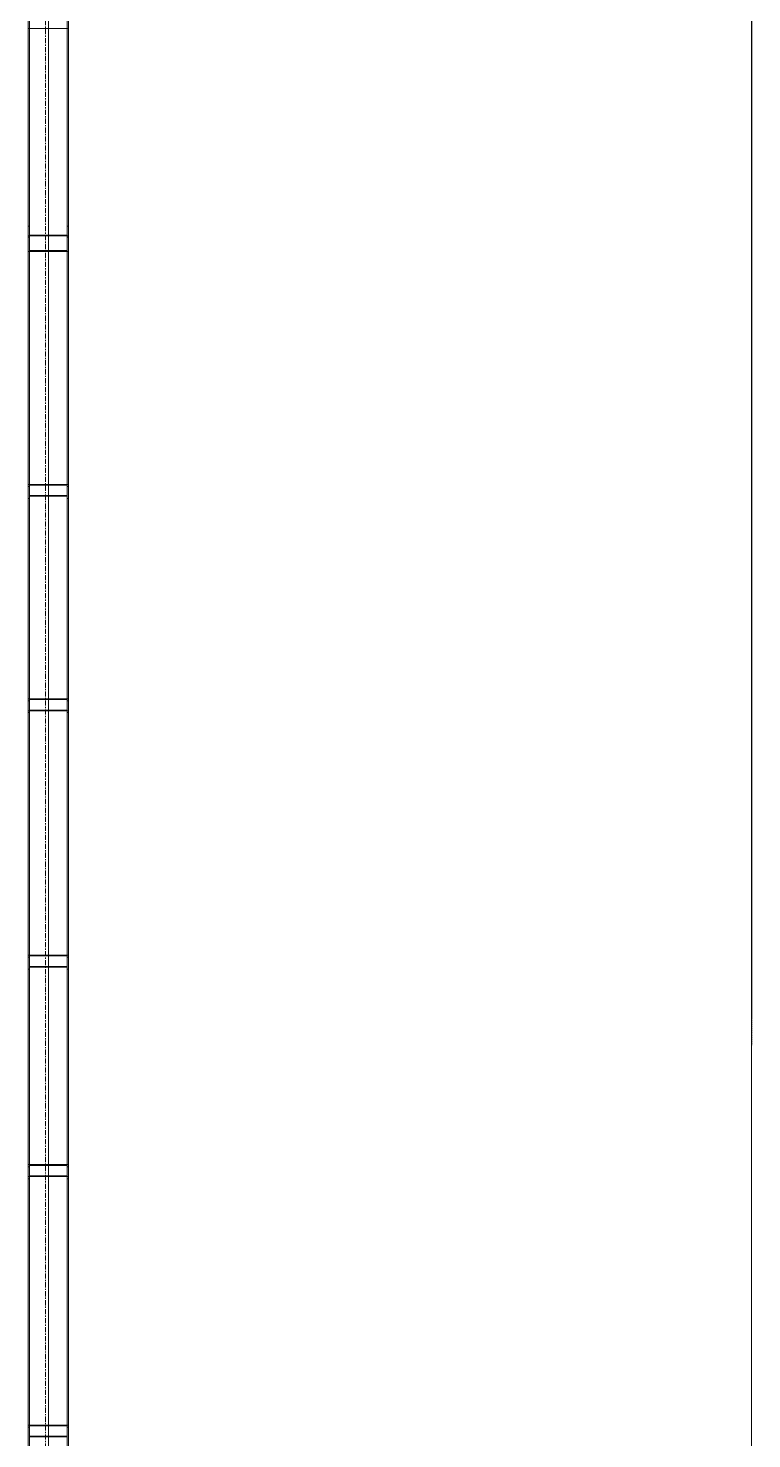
# Model space of a CAD drawing. Header units: centimetres. Extents: x -14155 to 6577, y -1225 to 8033.
# Drawn here: x -11361.7 to -11182.1, y 1691.8 to 2042.1 of the extents above; entities that cross this region are included whole.
import ezdxf

# ---------------------------------------------------------------- set-up
doc = ezdxf.new("R2010")
doc.units = ezdxf.units.CM
doc.linetypes.add('_Overhead', pattern=[0.47625, 0.3175, -0.15875])
doc.linetypes.add('Grid Line', pattern=[2.2225, 1.27, -0.3175, 0.3175, -0.3175])
for name, color, linetype, lineweight in [('A-FLOR', 7, 'Continuous', 9), ('S-BEAM', 7, 'Continuous', 9), ('S-GRID', 7, 'Continuous', 9)]:
    doc.layers.add(name, color=color, linetype=linetype, lineweight=lineweight)

# ---------------------------------------------------------------- blocks, each defined once
blk = doc.blocks.new('RVR_CERCHA_C03 - RVR_CERCHA_C03-V30-N01 - Planta')
at = {"layer": 'S-BEAM', "color": 253, "true_color": 0xaaaaaa}
for p, q in [((-2.89, 5), (897.43, 5)), ((893.49, 4.7), (-2.85, 4.7)), ((368.73, 5), (317.93, 5)), ((317.93, 5), (368.73, 5)), ((318.22, 4.7), (368.73, 4.7)), ((321.37, 4.7), (368.73, 4.7)), ((321.37, 4.7), (368.73, 4.7)), ((368.73, 5), (321.87, 5)), ((369.92, 5), (368.19, 5)), ((368.19, 4.7), (369.92, 4.7)), ((483.93, 5), (368.27, 5)), ((483.93, 4.7), (368.27, 4.7)), ((369.92, 5), (368.73, 5)), ((371.64, 5), (368.73, 5)), ((371.64, 5), (368.73, 5)), ((371.64, 5), (368.73, 5)), ((368.73, 5), (371.64, 5)), ((368.73, 4.7), (368.73, -4.7)), ((368.87, -4.7), (368.87, 4.7)), ((368.87, 4.7), (369.92, 4.7)), ((368.87, 4.7), (370.28, 4.7)), ((368.87, 4.7), (370.28, 4.7)), ((368.87, 4.7), (371.44, 4.7)), ((368.87, 4.7), (371.44, 4.7)), ((371.11, 5), (369.92, 5)), ((371.64, 5), (369.92, 5)), ((369.92, 4.7), (371.11, 4.7)), ((369.92, 4.7), (371.44, 4.7)), ((370.28, 4.7), (371.44, 4.7)), ((370.28, 4.7), (371.44, 4.7)), ((371.11, 4.7), (371.11, 5)), ((371.11, 5), (434.13, 5)), ((371.11, 4.7), (434.13, 4.7)), ((371.44, 4.7), (371.44, -4.7)), ((429.43, 5), (371.64, 5)), ((371.64, 4.7), (371.64, 5)), ((432.81, 5), (371.64, 5)), ((371.64, 5), (432.81, 5)), ((371.64, 4.7), (429.94, 4.7)), ((371.64, -4.7), (371.64, 4.7)), ((371.64, 4.7), (429.94, 4.7)), ((371.64, 4.7), (432.81, 4.7)), ((432.81, 5), (429.43, 5)), ((429.94, 4.7), (432.81, 4.7)), ((429.94, 4.7), (432.81, 4.7)), ((432.81, 4.7), (432.81, 5)), ((432.81, 5), (434.03, 5)), ((432.81, 5), (434.13, 5)), ((433.38, 5), (432.81, 5)), ((435.76, 5), (432.81, 5)), ((432.81, 5), (435.76, 5)), ((434.03, 4.7), (432.81, 4.7)), ((432.81, 4.7), (434.13, 4.7)), ((432.81, 4.7), (433.52, 4.7)), ((432.81, 4.7), (435.76, 4.7)), ((432.81, 4.7), (433.52, 4.7)), ((433.38, 5), (434.93, 5)), ((433.38, 4.7), (433.38, 5)), ((433.38, -4.7), (433.38, 4.7)), ((434.93, 4.7), (433.52, 4.7)), ((433.52, 4.7), (433.52, -4.7)), ((433.52, 4.7), (435.76, 4.7)), ((434.03, 5), (435.76, 5)), ((435.76, 4.7), (434.03, 4.7)), ((434.13, 5), (484.82, 5)), ((434.13, 5), (435.76, 5)), ((434.13, 4.7), (484.82, 4.7)), ((434.13, 4.7), (435.76, 4.7)), ((434.93, 5), (435.76, 5)), ((435.76, 4.7), (434.93, 4.7)), ((435.76, 5), (436.33, 5)), ((435.76, 5), (435.76, 4.7)), ((485.35, 5), (435.76, 5)), ((435.76, 5), (485.35, 5)), ((436.12, 4.7), (435.76, 4.7)), ((435.76, 4.7), (438.9, 4.7)), ((435.76, 4.7), (436.12, 4.7)), ((436.12, -4.7), (436.12, 4.7)), ((436.12, 4.7), (438.9, 4.7)), ((436.33, 5), (436.33, 4.7)), ((439.39, 5), (436.33, 5)), ((436.33, 4.7), (436.33, -4.7)), ((436.38, 4.7), (485.35, 4.7)), ((438.9, 4.7), (485.35, 4.7)), ((438.9, 4.7), (485.35, 4.7)), ((485.35, 5), (439.39, 5)), ((485.48, 5), (483.93, 5)), ((485.48, 4.7), (483.93, 4.7)), ((486.57, 5), (484.82, 5)), ((484.82, 5), (484.82, 4.7)), ((484.82, 4.7), (486.57, 4.7)), ((486.57, 5), (485.35, 5)), ((488.33, 5), (485.35, 5)), ((488.33, 5), (485.35, 5)), ((488.33, 5), (485.35, 5)), ((485.35, 5), (488.33, 5)), ((485.35, 4.7), (485.35, -4.7)), ((487.34, 5), (485.48, 5)), ((487.34, 4.7), (485.48, 4.7)), ((485.49, -4.7), (485.49, 4.7)), ((485.49, 4.7), (486.57, 4.7)), ((485.49, 4.7), (486.94, 4.7)), ((485.49, 4.7), (486.94, 4.7)), ((485.49, 4.7), (488.12, 4.7)), ((485.49, 4.7), (488.12, 4.7)), ((487.8, 5), (486.57, 5)), ((488.33, 5), (486.57, 5)), ((486.57, 4.7), (487.8, 4.7)), ((486.57, 4.7), (488.12, 4.7)), ((486.94, 4.7), (488.12, 4.7)), ((486.94, 4.7), (488.12, 4.7)), ((488.89, 5), (487.34, 5)), ((488.89, 4.7), (487.34, 4.7)), ((487.8, 4.7), (487.8, 5)), ((487.8, 5), (549.86, 5)), ((487.8, 4.7), (549.86, 4.7)), ((488.12, 4.7), (488.12, -4.7)), ((545.48, 5), (488.33, 5)), ((488.33, 4.7), (488.33, 5)), ((548.52, 5), (488.33, 5)), ((488.33, 5), (548.52, 5)), ((488.33, 4.7), (545.97, 4.7)), ((488.33, -4.7), (488.33, 4.7)), ((488.33, 4.7), (545.97, 4.7)), ((488.33, 4.7), (548.52, 4.7)), ((601.73, 5), (488.89, 5)), ((601.73, 4.7), (488.89, 4.7)), ((548.52, 5), (545.48, 5)), ((545.97, 4.7), (548.52, 4.7)), ((545.97, 4.7), (548.52, 4.7)), ((548.52, 4.7), (548.52, 5)), ((548.52, 5), (549.86, 5)), ((548.52, 5), (549.86, 5)), ((549.01, 5), (548.52, 5)), ((551.47, 5), (548.52, 5)), ((548.52, 5), (551.47, 5)), ((549.86, 4.7), (548.52, 4.7)), ((548.52, 4.7), (549.86, 4.7)), ((548.52, 4.7), (549.16, 4.7)), ((548.52, 4.7), (551.47, 4.7)), ((548.52, 4.7), (549.16, 4.7)), ((549.01, 5), (550.51, 5)), ((549.01, 4.7), (549.01, 5)), ((549.01, -4.7), (549.01, 4.7)), ((550.51, 4.7), (549.16, 4.7)), ((549.16, 4.7), (549.16, -4.7)), ((549.16, 4.7), (551.47, 4.7)), ((549.86, 5), (551.47, 5)), ((549.86, 5), (601.73, 5)), ((549.86, 5), (551.47, 5)), ((551.47, 4.7), (549.86, 4.7)), ((549.86, 4.7), (601.73, 4.7)), ((549.86, 4.7), (551.47, 4.7)), ((550.51, 5), (551.47, 5)), ((551.47, 4.7), (550.51, 4.7)), ((551.47, 5), (551.97, 5)), ((551.47, 5), (551.47, 4.7)), ((602.26, 5), (551.47, 5)), ((551.47, 5), (602.26, 5)), ((551.47, 4.7), (554.49, 4.7)), ((551.76, -4.7), (551.76, 4.7)), ((551.76, 4.7), (554.49, 4.7)), ((551.76, 4.7), (602.27, 4.7)), ((551.97, 5), (551.97, 4.7)), ((554.99, 5), (551.97, 5)), ((551.97, 4.7), (551.97, -4.7)), ((554.49, 4.7), (602.27, 4.7)), ((554.49, 4.7), (602.27, 4.7)), ((602.26, 5), (554.99, 5)), ((603.45, 5), (601.73, 5)), ((601.73, 5), (601.73, 4.7)), ((601.73, 4.7), (603.45, 4.7)), ((717.47, 5), (601.8, 5)), ((717.47, 4.7), (601.8, 4.7)), ((603.45, 5), (602.26, 5)), ((605.18, 5), (602.26, 5)), ((605.18, 5), (602.26, 5)), ((605.18, 5), (602.26, 5)), ((602.26, 5), (605.18, 5)), ((602.26, 4.7), (602.26, -4.7)), ((602.41, -4.7), (602.41, 4.7)), ((602.41, 4.7), (603.45, 4.7)), ((602.41, 4.7), (603.81, 4.7)), ((602.41, 4.7), (603.81, 4.7)), ((602.41, 4.7), (604.97, 4.7)), ((602.41, 4.7), (604.97, 4.7)), ((604.64, 5), (603.45, 5)), ((605.18, 5), (603.45, 5)), ((603.45, 4.7), (604.64, 4.7)), ((603.45, 4.7), (604.97, 4.7)), ((603.81, 4.7), (604.97, 4.7)), ((603.81, 4.7), (604.97, 4.7)), ((604.64, 4.7), (604.64, 5)), ((604.64, 5), (667.66, 5)), ((604.64, 4.7), (667.66, 4.7)), ((604.97, 4.7), (604.97, -4.7)), ((605.17, 4.7), (664.17, 4.7)), ((605.17, 4.7), (663.97, 4.7)), ((605.17, 4.7), (663.03, 4.7)), ((663.47, 5), (605.18, 5)), ((605.18, 4.7), (605.18, 5)), ((663.03, 5), (605.18, 5)), ((605.18, 5), (664.33, 5)), ((605.18, -4.7), (605.18, 4.7)), ((663.03, 5), (666.54, 5)), ((663.03, 4.7), (663.03, 5)), ((663.03, 5), (664.33, 5)), ((669.29, 5), (663.03, 5)), ((663.03, -4.7), (663.03, 4.7)), ((663.03, 4.7), (667.06, 4.7)), ((666.2, 4.7), (663.24, 4.7)), ((663.24, 4.7), (663.24, -4.7)), ((664.45, 4.7), (663.24, 4.7)), ((663.95, 5), (663.47, 5)), ((666.91, 5), (663.95, 5)), ((663.97, 4.7), (664.33, 4.7)), ((664.17, 4.7), (667.06, 4.7)), ((664.33, 5), (667.66, 5)), ((664.33, 5), (669.29, 5)), ((664.33, 4.7), (669.29, 4.7)), ((664.82, 4.7), (664.45, 4.7)), ((667.94, 4.7), (664.82, 4.7)), ((666.54, 4.7), (666.2, 4.7)), ((666.54, 5), (666.54, 4.7)), ((669.29, 5), (666.54, 5)), ((667, 4.7), (666.54, 4.7)), ((666.91, 5), (668.27, 5)), ((666.91, 4.7), (666.91, 5)), ((666.91, -4.7), (666.91, 4.7)), ((669.29, 4.7), (667.06, 4.7)), ((668.27, 4.7), (667.06, 4.7)), ((667.06, 4.7), (667.06, -4.7)), ((667.06, 4.7), (669.29, 4.7)), ((667.66, 5), (718.35, 5)), ((667.66, 5), (669.29, 5)), ((667.66, 4.7), (669.29, 4.7)), ((718.35, 4.7), (667.94, 4.7)), ((668.27, 5), (669.29, 5)), ((669.29, 4.7), (668.27, 4.7)), ((672.54, 5), (669.29, 5)), ((669.29, 5), (669.29, 4.7)), ((718.88, 5), (669.29, 5)), ((669.29, 5), (718.88, 5)), ((672.54, 4.7), (669.29, 4.7)), ((669.29, 4.7), (718.35, 4.7)), ((669.29, 4.7), (718.35, 4.7)), ((718.88, 5), (672.54, 5)), ((718.35, 4.7), (672.54, 4.7)), ((719.01, 5), (717.47, 5)), ((718.35, 4.7), (717.47, 4.7)), ((718.35, 5), (718.35, -5)), ((720.11, 5), (718.35, 5)), ((55.07, 0), (673.83, 0)), ((673.83, 0), (957.38, 0)), ((897.43, -5), (-2.89, -5)), ((893.49, -4.7), (-2.85, -4.7)), ((317.93, -5), (368.73, -5)), ((317.93, -5), (368.73, -5)), ((318.22, -4.7), (368.73, -4.7)), ((321.37, -4.7), (368.73, -4.7)), ((321.37, -4.7), (368.73, -4.7)), ((321.87, -5), (368.73, -5)), ((369.92, -4.7), (368.19, -4.7)), ((368.19, -5), (369.92, -5)), ((483.93, -4.7), (368.27, -4.7)), ((483.93, -5), (368.27, -5)), ((368.73, -5), (369.92, -5)), ((368.73, -5), (371.64, -5)), ((368.73, -5), (371.64, -5)), ((368.73, -5), (371.64, -5)), ((368.73, -5), (371.64, -5)), ((369.92, -4.7), (368.87, -4.7)), ((368.87, -4.7), (370.28, -4.7)), ((368.87, -4.7), (370.28, -4.7)), ((368.87, -4.7), (371.44, -4.7)), ((368.87, -4.7), (371.44, -4.7)), ((371.11, -4.7), (369.92, -4.7)), ((371.44, -4.7), (369.92, -4.7)), ((369.92, -5), (371.11, -5)), ((369.92, -5), (371.64, -5)), ((370.28, -4.7), (371.44, -4.7)), ((370.28, -4.7), (371.44, -4.7)), ((371.11, -5), (371.11, -4.7)), ((371.11, -4.7), (434.13, -4.7)), ((371.11, -5), (434.13, -5)), ((371.64, -4.7), (429.94, -4.7)), ((371.64, -5), (371.64, -4.7)), ((371.64, -4.7), (432.81, -4.7)), ((371.64, -4.7), (429.94, -4.7)), ((371.64, -5), (429.43, -5)), ((371.64, -5), (432.81, -5)), ((371.64, -5), (432.81, -5)), ((429.43, -5), (432.81, -5)), ((429.94, -4.7), (432.81, -4.7)), ((429.94, -4.7), (432.81, -4.7)), ((432.81, -5), (432.81, -4.7)), ((432.81, -4.7), (434.03, -4.7)), ((432.81, -4.7), (434.13, -4.7)), ((432.81, -4.7), (433.52, -4.7)), ((432.81, -4.7), (433.52, -4.7)), ((432.81, -4.7), (435.76, -4.7)), ((434.03, -5), (432.81, -5)), ((432.81, -5), (434.13, -5)), ((432.81, -5), (433.38, -5)), ((432.81, -5), (435.76, -5)), ((432.81, -5), (435.76, -5)), ((433.38, -5), (433.38, -4.7)), ((434.93, -5), (433.38, -5)), ((433.52, -4.7), (434.93, -4.7)), ((433.52, -4.7), (435.76, -4.7)), ((434.03, -4.7), (435.76, -4.7)), ((435.76, -5), (434.03, -5)), ((434.13, -4.7), (484.82, -4.7)), ((434.13, -4.7), (435.76, -4.7)), ((434.13, -5), (484.82, -5)), ((434.13, -5), (435.76, -5)), ((434.93, -4.7), (435.76, -4.7)), ((435.76, -5), (434.93, -5)), ((435.76, -4.7), (436.12, -4.7)), ((435.76, -4.7), (435.76, -5)), ((435.76, -4.7), (436.12, -4.7)), ((435.76, -4.7), (438.9, -4.7)), ((436.33, -5), (435.76, -5)), ((435.76, -5), (485.35, -5)), ((435.76, -5), (485.35, -5)), ((436.12, -4.7), (438.9, -4.7)), ((436.33, -4.7), (436.33, -5)), ((436.33, -5), (439.39, -5)), ((436.38, -4.7), (485.35, -4.7)), ((438.9, -4.7), (485.35, -4.7)), ((438.9, -4.7), (485.35, -4.7)), ((439.39, -5), (485.35, -5)), ((485.48, -4.7), (483.93, -4.7)), ((485.48, -5), (483.93, -5)), ((486.57, -4.7), (484.82, -4.7)), ((484.82, -4.7), (484.82, -5)), ((484.82, -5), (486.57, -5)), ((485.35, -5), (486.57, -5)), ((485.35, -5), (488.33, -5)), ((485.35, -5), (488.33, -5)), ((485.35, -5), (488.33, -5)), ((485.35, -5), (488.33, -5)), ((487.34, -4.7), (485.48, -4.7)), ((487.34, -5), (485.48, -5)), ((486.57, -4.7), (485.49, -4.7)), ((485.49, -4.7), (486.94, -4.7)), ((485.49, -4.7), (486.94, -4.7)), ((485.49, -4.7), (488.12, -4.7)), ((485.49, -4.7), (488.12, -4.7)), ((487.8, -4.7), (486.57, -4.7)), ((488.12, -4.7), (486.57, -4.7)), ((486.57, -5), (487.8, -5)), ((486.57, -5), (488.33, -5)), ((486.94, -4.7), (488.12, -4.7)), ((486.94, -4.7), (488.12, -4.7)), ((488.89, -4.7), (487.34, -4.7)), ((488.89, -5), (487.34, -5)), ((487.8, -5), (487.8, -4.7)), ((487.8, -4.7), (549.86, -4.7)), ((487.8, -5), (549.86, -5)), ((488.33, -4.7), (545.97, -4.7)), ((488.33, -5), (488.33, -4.7)), ((488.33, -4.7), (548.52, -4.7)), ((488.33, -4.7), (545.97, -4.7)), ((488.33, -5), (545.48, -5)), ((488.33, -5), (548.52, -5)), ((488.33, -5), (548.52, -5)), ((601.73, -4.7), (488.89, -4.7)), ((601.73, -5), (488.89, -5)), ((545.48, -5), (548.52, -5)), ((545.97, -4.7), (548.52, -4.7)), ((545.97, -4.7), (548.52, -4.7)), ((548.52, -5), (548.52, -4.7)), ((548.52, -4.7), (549.86, -4.7)), ((548.52, -4.7), (549.86, -4.7)), ((548.52, -4.7), (549.16, -4.7)), ((548.52, -4.7), (549.16, -4.7)), ((548.52, -4.7), (551.47, -4.7)), ((549.86, -5), (548.52, -5)), ((548.52, -5), (549.86, -5)), ((548.52, -5), (549.01, -5)), ((548.52, -5), (551.47, -5)), ((548.52, -5), (551.47, -5)), ((549.01, -5), (549.01, -4.7)), ((550.51, -5), (549.01, -5)), ((549.16, -4.7), (550.51, -4.7)), ((549.16, -4.7), (551.47, -4.7)), ((549.86, -4.7), (551.47, -4.7)), ((549.86, -4.7), (601.73, -4.7)), ((549.86, -4.7), (551.47, -4.7)), ((551.47, -5), (549.86, -5)), ((549.86, -5), (601.73, -5)), ((549.86, -5), (551.47, -5)), ((550.51, -4.7), (551.47, -4.7)), ((551.47, -5), (550.51, -5)), ((551.47, -4.7), (551.47, -5)), ((551.47, -4.7), (554.49, -4.7)), ((551.97, -5), (551.47, -5)), ((551.47, -5), (602.26, -5)), ((551.47, -5), (602.26, -5)), ((551.76, -4.7), (554.49, -4.7)), ((551.76, -4.7), (602.26, -4.7)), ((551.97, -4.7), (551.97, -5)), ((551.97, -5), (554.99, -5)), ((554.49, -4.7), (602.26, -4.7)), ((554.49, -4.7), (602.26, -4.7)), ((554.99, -5), (602.26, -5)), ((603.45, -4.7), (601.73, -4.7)), ((601.73, -4.7), (601.73, -5)), ((601.73, -5), (603.45, -5)), ((717.47, -4.7), (601.8, -4.7)), ((717.47, -5), (601.8, -5)), ((602.26, -5), (603.45, -5)), ((602.26, -5), (605.18, -5)), ((602.26, -5), (605.18, -5)), ((602.26, -5), (605.18, -5)), ((602.26, -5), (605.18, -5)), ((603.45, -4.7), (602.41, -4.7)), ((602.41, -4.7), (603.81, -4.7)), ((602.41, -4.7), (603.81, -4.7)), ((602.41, -4.7), (604.97, -4.7)), ((602.41, -4.7), (604.97, -4.7)), ((604.64, -4.7), (603.45, -4.7)), ((604.97, -4.7), (603.45, -4.7)), ((603.45, -5), (604.64, -5)), ((603.45, -5), (605.18, -5)), ((603.81, -4.7), (604.97, -4.7)), ((603.81, -4.7), (604.97, -4.7)), ((604.64, -5), (604.64, -4.7)), ((604.64, -4.7), (667.66, -4.7)), ((604.64, -5), (667.66, -5)), ((605.18, -4.7), (664.17, -4.7)), ((605.18, -5), (605.18, -4.7)), ((605.18, -4.7), (663.03, -4.7)), ((605.18, -4.7), (663.97, -4.7)), ((605.18, -5), (663.47, -5)), ((605.18, -5), (664.33, -5)), ((605.18, -5), (663.03, -5)), ((663.03, -5), (663.03, -4.7)), ((663.03, -4.7), (667.06, -4.7)), ((666.54, -5), (663.03, -5)), ((664.33, -5), (663.03, -5)), ((663.03, -5), (669.29, -5)), ((663.24, -4.7), (666.2, -4.7)), ((664.45, -4.7), (663.24, -4.7)), ((663.47, -5), (663.95, -5)), ((663.95, -5), (666.91, -5)), ((663.97, -4.7), (664.33, -4.7)), ((664.17, -4.7), (667.06, -4.7)), ((664.33, -4.7), (669.29, -4.7)), ((667.66, -5), (664.33, -5)), ((664.33, -5), (669.29, -5)), ((664.82, -4.7), (664.45, -4.7)), ((667.94, -4.7), (664.82, -4.7)), ((666.2, -4.7), (666.54, -4.7)), ((666.54, -4.7), (666.54, -5)), ((667, -4.7), (666.54, -4.7)), ((669.29, -5), (666.54, -5)), ((666.91, -5), (666.91, -4.7)), ((668.27, -5), (666.91, -5)), ((669.29, -4.7), (667.06, -4.7)), ((667.06, -4.7), (668.27, -4.7)), ((667.06, -4.7), (669.29, -4.7)), ((667.66, -4.7), (669.29, -4.7)), ((718.35, -5), (667.66, -5)), ((667.66, -5), (669.29, -5)), ((718.35, -4.7), (667.94, -4.7)), ((668.27, -4.7), (669.29, -4.7)), ((669.29, -5), (668.27, -5)), ((672.54, -4.7), (669.29, -4.7)), ((669.29, -4.7), (669.29, -5)), ((669.29, -4.7), (718.35, -4.7)), ((669.29, -4.7), (718.35, -4.7)), ((672.54, -5), (669.29, -5)), ((669.29, -5), (718.88, -5)), ((669.29, -5), (718.88, -5)), ((718.35, -4.7), (672.54, -4.7)), ((718.88, -5), (672.54, -5)), ((718.35, -4.7), (717.47, -4.7)), ((719.01, -5), (717.47, -5)), ((718.35, -5), (720.11, -5))]:
    blk.add_line(p, q, dxfattribs=at)

msp = doc.modelspace()

# ---------------------------------------------------------------- linework, layer by layer
at = {"layer": 'A-FLOR', "color": 8, "linetype": '_Overhead', "true_color": 0x808080}
for p, q in [((-11182.132, 1308.316), (-11182.132, 2428.386)), ((-11182.132, 2428.386), (-11182.132, 1308.316)), ((-11182.082, 2428.386), (-11182.132, 1320.376)), ((-11182.132, 1308.316), (-11182.082, 2428.386))]:
    msp.add_line(p, q, dxfattribs=at)
at = {"layer": 'S-GRID', "color": 253, "linetype": 'Grid Line', "true_color": 0xaaaaaa}
msp.add_line((-11357.354, 7882.574), (-11357.354, -1075.311), dxfattribs=at)

# ---------------------------------------------------------------- block references
at = {"layer": 'S-BEAM', "color": 253, "true_color": 0xaaaaaa, "rotation": 89.9999999999999}
msp.add_blockref('RVR_CERCHA_C03 - RVR_CERCHA_C03-V30-N01 - Planta', (-11356.682, 1323.614), dxfattribs=at)

doc.saveas('drawing.dxf')
